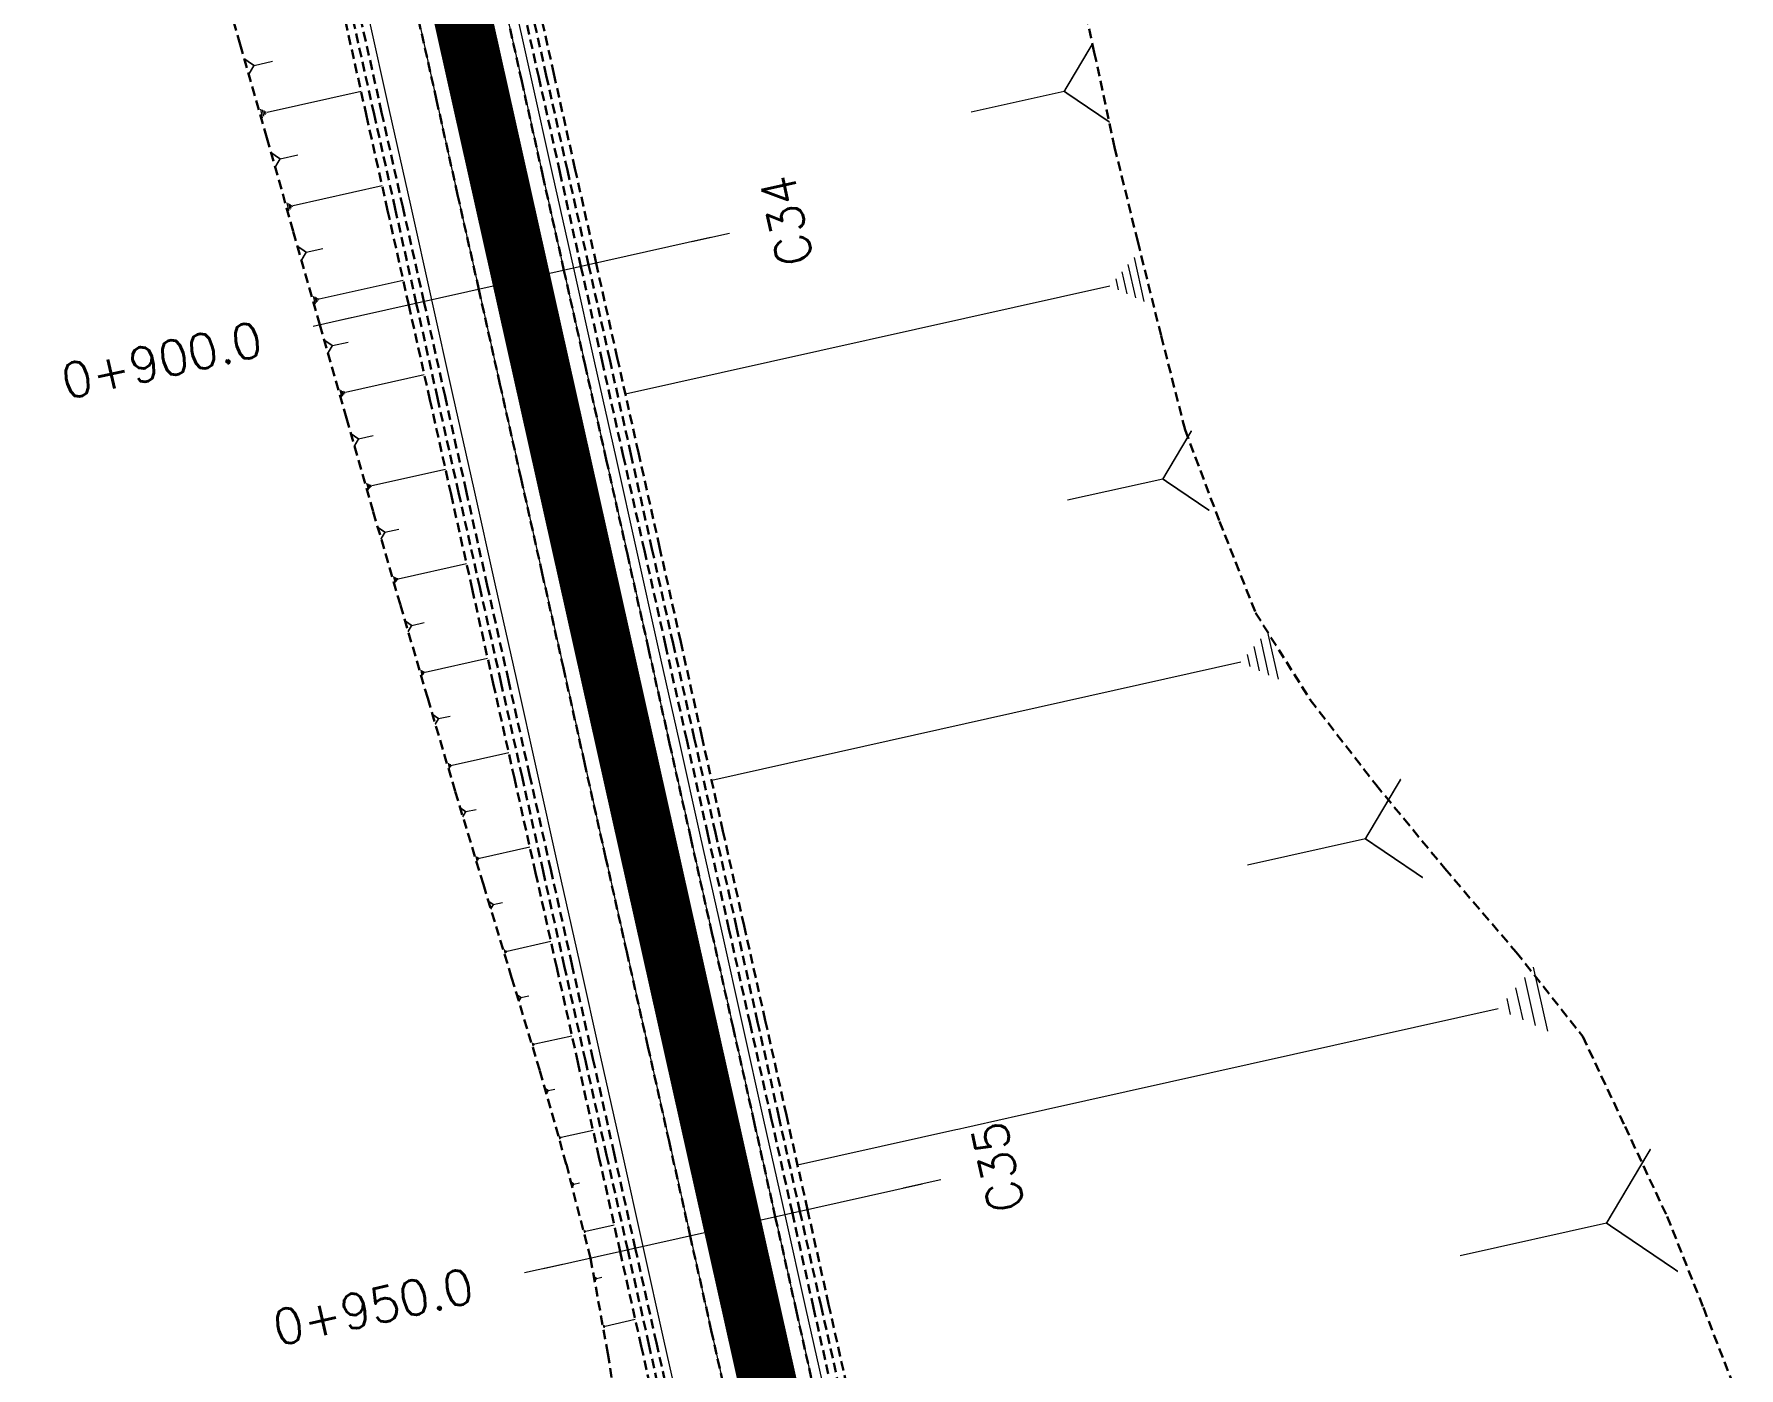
# Model space of a CAD drawing. Header units: metres. Extents: x 544752 to 548977, y 1840603 to 1844608.
# Drawn here: x 545365.8 to 545453.7, y 1844011.2 to 1844080 of the extents above; entities that cross this region are included whole.
import ezdxf

# ---------------------------------------------------------------- set-up
doc = ezdxf.new("R2010")
doc.units = ezdxf.units.M
doc.header["$MEASUREMENT"] = 0
for name, pattern in [('ACAD_ISO02W100', [15, 12, -3]), ('Anordnung Grundriss$0$GESTRICHELT', [0.75, 0.5, -0.25]), ('HIDDEN', [0.375, 0.25, -0.125])]:
    doc.linetypes.add(name, pattern=pattern)
doc.layers.add('C-ROAD', color=7, linetype='Continuous')
for name, color, linetype, lineweight in [('C-ROAD-CORR', 5, 'Continuous', 0), ('C-ROAD-SAMP', 150, 'HIDDEN', 0), ('C-ROAD-SAMP-TEXT', 11, 'Continuous', 0), ('C-TOPO-FEAT', 94, 'Continuous', 5)]:
    doc.layers.add(name, color=color, linetype=linetype, lineweight=lineweight)

msp = doc.modelspace()

# ---------------------------------------------------------------- linework, layer by layer
at = {"layer": 'C-ROAD-CORR', "color": 160, "linetype": 'Continuous'}
for p, q in [((545377.1534275372, 1844078.396375762, 745.6959128977448), (545378.1128810091, 1844078.610680078, 744.7128171218476)), ((545377.8258626293, 1844075.989074486, 745.2648958404727), (545382.6705496927, 1844077.071187768, 740.3008287681471)), ((545418.9316327595, 1844077.058923471, 764.9172222005107), (545414.1327559643, 1844075.987042408, 760.0000942268316)), ((545377.4815489084, 1844076.144385743, 745.5670730338554), (545377.5803559802, 1844075.702020465, 745.5670730338554)), ((545377.5676273386, 1844076.105557929, 745.4915287355097), (545377.6417326425, 1844075.773783971, 745.4915287355097)), ((545377.6537057689, 1844076.066730114, 745.4159844371641), (545377.7031093048, 1844075.845547476, 745.4159844371641)), ((545377.739784199, 1844076.0279023, 745.3404401388184), (545377.7644859671, 1844075.917310981, 745.3404401388184)), ((545378.4985959698, 1844073.581859241, 744.8335712271119), (545379.4084710937, 1844073.785089696, 743.9012754804306)), ((545379.1716522853, 1844071.174737161, 744.4019135591187), (545383.7587358837, 1844072.199311922, 739.7017976690988)), ((545378.8456465388, 1844071.321790152, 744.6880232767243), (545378.939199805, 1844070.902946482, 744.6880232767243)), ((545378.9271479754, 1844071.285026904, 744.6164958473229), (545378.997312925, 1844070.970894152, 744.6164958473229)), ((545379.0086494121, 1844071.248263656, 744.5449684179215), (545379.0554260451, 1844071.038841821, 744.5449684179215)), ((545379.0901508486, 1844071.211500409, 744.4734409885201), (545379.1135391652, 1844071.106789491, 744.4734409885201)), ((545379.8449991368, 1844068.767698982, 743.9699562787664), (545380.7050543906, 1844068.959801629, 743.0887080350996)), ((545422.6188235839, 1844066.422585734, 764.9601940048098), (545422.2366933112, 1844068.133406236, 764.9601940048098)), ((545423.0626942965, 1844066.222366822, 765.3497445742939), (545422.5531872662, 1844068.503460824, 765.3497445742939)), ((545380.5186647275, 1844066.360752847, 743.537670301779), (545384.8469050789, 1844067.327512167, 739.1027759260871)), ((545421.7310821589, 1844066.823023557, 764.1810928658414), (545421.6037054013, 1844067.393297058, 764.1810928658414)), ((545422.1749528714, 1844066.622804646, 764.5706434353256), (545421.9201993563, 1844067.763351647, 764.5706434353256)), ((545380.2110550674, 1844066.499507826, 743.8076352147972), (545380.2993292427, 1844066.104298967, 743.8076352147972)), ((545380.2879574824, 1844066.464819081, 743.7401439865426), (545380.3541631139, 1844066.168412437, 743.7401439865426)), ((545380.3648598974, 1844066.430130337, 743.6726527582881), (545380.4089969851, 1844066.232525907, 743.6726527582881)), ((545380.4417623124, 1844066.395441592, 743.6051615300336), (545380.4638308563, 1844066.296639377, 743.6051615300336)), ((545381.1932459347, 1844063.954071731, 743.1044400426163), (545382.0031206482, 1844064.134966012, 742.2746088593866)), ((545381.8688449159, 1844061.547685202, 742.6701601456317), (545385.9350297849, 1844062.455911594, 738.5037786737323)), ((545381.579859637, 1844061.678039191, 742.9237798976234), (545381.6627892081, 1844061.306758451, 742.9237798976234)), ((545381.6521059567, 1844061.645450694, 742.8603749596255), (545381.714303135, 1844061.366990139, 742.8603749596255)), ((545381.7243522764, 1844061.612862196, 742.7969700216275), (545381.765817062, 1844061.427221826, 742.7969700216275)), ((545381.7965985961, 1844061.580273699, 742.7335650836296), (545381.8173309889, 1844061.487453514, 742.7335650836296)), ((545382.5458136774, 1844059.141696879, 742.2344674090575), (545383.3046624125, 1844059.311193956, 741.4569195572166)), ((545383.2243258059, 1844056.736157226, 741.7971827895259), (545387.0230788166, 1844057.584649819, 737.9048230789813)), ((545382.9543470092, 1844056.85793787, 742.034122040314), (545383.0318223253, 1844056.511076161, 742.034122040314)), ((545383.0218417085, 1844056.827492709, 741.9748872276169), (545383.0799481954, 1844056.567346427, 741.9748872276169)), ((545383.0893364076, 1844056.797047548, 741.9156524149199), (545383.1280740655, 1844056.623616694, 741.9156524149199)), ((545383.1568311068, 1844056.766602387, 741.8564176022229), (545383.1761999357, 1844056.679886959, 741.8564176022229)), ((545424.0177516094, 1844057.074781903, 763.0512258384796), (545419.1044921153, 1844055.977352226, 758.0168966128043)), ((545383.90698792, 1844054.331836831, 741.3556164356962), (545384.613125893, 1844054.489560389, 740.6320782144007)), ((545384.3444724317, 1844052.041642536, 741.1284923090656), (545384.4161915759, 1844051.720551559, 741.1284923090656)), ((545384.594392655, 1844051.92890981, 740.909156897976), (545388.1109102874, 1844052.714362077, 737.3059872484681)), ((545384.4069524875, 1844052.013459354, 741.0736584562932), (545384.4607418457, 1844051.772641122, 741.0736584562932)), ((545384.4694325434, 1844051.985276173, 741.0188246035208), (545384.5052921154, 1844051.824730685, 741.0188246035208)), ((545384.5319125991, 1844051.957092992, 740.9639907507484), (545384.5498423852, 1844051.876820248, 740.9639907507484)), ((545385.2840403001, 1844049.526649836, 740.4603824291771), (545385.934357878, 1844049.671905305, 739.7940400973155)), ((545429.4895938303, 1844046.969004548, 764.9767244010471), (545429.0722737875, 1844048.837371794, 764.9767244010471)), ((545429.9743398923, 1844046.750347794, 765.4021480641374), (545429.4179131683, 1844049.241504123, 765.4021480641374)), ((545385.9762929025, 1844047.125164584, 740.0089193569888), (545389.1985589933, 1844047.844892585, 736.7072520273992)), ((545428.0353556446, 1844047.624974809, 763.7004534117765), (545400.7527603703, 1844041.531111916, 735.7455760224209)), ((545428.5201017065, 1844047.406318055, 764.1258770748667), (545428.3809950256, 1844048.029107137, 764.1258770748667)), ((545429.0048477685, 1844047.187661301, 764.5513007379569), (545428.7266344065, 1844048.433239466, 764.5513007379569)), ((545385.7472852464, 1844047.228464176, 740.2099014453879), (545385.81300315, 1844046.93424112, 740.2099014453879)), ((545385.8045371604, 1844047.202639278, 740.1596559232881), (545385.8538255881, 1844046.981971986, 740.1596559232881)), ((545385.8617890745, 1844047.17681438, 740.1094104011884), (545385.8946480262, 1844047.029702852, 740.1094104011884)), ((545385.9190409884, 1844047.150989482, 740.0591648790886), (545385.9354704644, 1844047.077433718, 740.0591648790886)), ((545386.6705845171, 1844044.724290724, 739.5553512962133), (545387.2632213729, 1844044.856662579, 738.9481110218067)), ((545387.1598471629, 1844042.417709618, 739.2813482735817), (545387.2193753952, 1844042.151198096, 739.2813482735817)), ((545387.211706779, 1844042.39431705, 739.2358351491746), (545387.2563529531, 1844042.194433408, 739.2358351491746)), ((545387.2635663949, 1844042.370924482, 739.1903220247675), (545387.2933305112, 1844042.237668721, 739.1903220247675)), ((545387.315426011, 1844042.347531914, 739.1448089003604), (545387.3303080691, 1844042.280904033, 739.1448089003604)), ((545387.367285627, 1844042.324139345, 739.0992957759534), (545390.2860610987, 1844042.976079433, 736.1085975078724)), ((545388.070421627, 1844039.925949081, 738.636593961147), (545388.6027701106, 1844040.044854876, 738.0911276506861)), ((545388.7813030183, 1844037.530119324, 738.165892296983), (545391.3731669826, 1844038.109040188, 735.5101611026931)), ((545434.4612759085, 1844038.527640909, 766.755196541589), (545428.3901546727, 1844037.171590283, 760.5344742072059)), ((545388.5970982771, 1844037.613209448, 738.3275543750699), (545388.6499591711, 1844037.376548007, 738.3275543750699)), ((545388.6431494624, 1844037.592436917, 738.2871388555482), (545388.6827951329, 1844037.414940836, 738.2871388555482)), ((545388.6892006478, 1844037.571664386, 738.2467233360264), (545388.7156310946, 1844037.453333665, 738.2467233360264)), ((545388.735251833, 1844037.550891855, 738.2063078165047), (545388.7484670565, 1844037.491726494, 738.2063078165047)), ((545389.4930575708, 1844035.134559399, 737.6942884096272), (545389.9606427371, 1844035.238999606, 737.2151812769533)), ((545390.0456797108, 1844032.811596818, 737.3621753261689), (545390.0916539852, 1844032.605767191, 737.3621753261689)), ((545390.0857314328, 1844032.793530494, 737.3270250657771), (545390.1202121386, 1844032.639158274, 737.3270250657771)), ((545390.1257831547, 1844032.775464169, 737.2918748053853), (545390.148770292, 1844032.672549356, 737.2918748053853)), ((545390.1658348768, 1844032.757397845, 737.2567245449935), (545390.1773284454, 1844032.705940439, 737.2567245449935)), ((545390.2058865988, 1844032.739331521, 737.2215742846017), (545392.4600873198, 1844033.242831646, 734.9118268382268)), ((545443.8738856821, 1844028.607746701, 772.5738145815398), (545443.1371456191, 1844031.906176829, 772.5738145815398)), ((545443.2320548196, 1844028.897260457, 772.0105298886701), (545442.6794997724, 1844031.371083053, 772.0105298886701)), ((545390.9179501632, 1844030.343867047, 736.7496511048122), (545391.3203287001, 1844030.433742648, 736.3373573861525)), ((545441.9483930946, 1844029.476287968, 770.8839605029309), (545441.7642080789, 1844030.3008955, 770.8839605029309)), ((545442.5902239571, 1844029.186774213, 771.4472451958005), (545442.2218539256, 1844030.835989277, 771.4472451958005)), ((545391.6290501677, 1844027.948104747, 736.2787235612977), (545393.547033569, 1844028.376507096, 734.3134783096748)), ((545391.4927383703, 1844028.00959157, 736.3983537527938), (545391.5318555147, 1844027.834461732, 736.3983537527938)), ((545391.5268163197, 1844027.994219864, 736.3684462049198), (545391.556154178, 1844027.862872486, 736.3684462049198)), ((545391.560894269, 1844027.978848159, 736.3385386570458), (545391.5804528412, 1844027.891283239, 736.3385386570458)), ((545391.5949722184, 1844027.963476453, 736.3086311091718), (545391.6047515045, 1844027.919693993, 736.3086311091718)), ((545392.323637115, 1844025.547410482, 735.8248414281559), (545392.6645749169, 1844025.623562629, 735.4755024318303)), ((545392.8805633916, 1844023.192875888, 735.495059612256), (545392.9139682064, 1844023.043320498, 735.495059612256)), ((545392.9096648918, 1844023.179748933, 735.469519504175), (545392.9347185028, 1844023.067582391, 735.469519504175)), ((545392.9387663918, 1844023.166621979, 735.4439793960939), (545392.9554687993, 1844023.091844284, 735.4439793960939)), ((545392.967867892, 1844023.153495024, 735.4184392880129), (545392.9762190958, 1844023.116106177, 735.4184392880129)), ((545392.9969693922, 1844023.14036807, 735.3928991799319), (545394.6348670751, 1844023.506210241, 733.7146413587125)), ((545393.64559538, 1844020.726555691, 734.9863982694928), (545393.9414801777, 1844020.792644762, 734.6832224477512)), ((545394.2619967103, 1844018.303913177, 734.6130807475776), (545395.7239209384, 1844018.630449774, 733.1151326183566)), ((545446.8959744214, 1844018.712172297, 771.9253486057648), (545439.3531452367, 1844017.027399774, 764.1966533366215)), ((545394.1580972087, 1844018.350779629, 734.7042652047818), (545394.1879130565, 1844018.217292262, 734.7042652047818)), ((545394.184072084, 1844018.339063016, 734.6814690904807), (545394.20643397, 1844018.238947491, 734.6814690904807)), ((545394.2100469595, 1844018.327346403, 734.6586729761797), (545394.2249548835, 1844018.26060272, 734.6586729761797)), ((545394.2360218349, 1844018.31562979, 734.6358768618786), (545394.2434757969, 1844018.282257949, 734.6358768618786)), ((545394.8084258597, 1844015.865956257, 734.3114278820656), (545395.0901309018, 1844015.928878127, 734.0227812252997)), ((545395.1530661038, 1844013.457629296, 734.2003003798819), (545395.1846758779, 1844013.316110412, 734.2003003798819)), ((545395.1806038062, 1844013.445207731, 734.1761326946645), (545395.2043111369, 1844013.339068568, 734.1761326946645)), ((545395.2081415086, 1844013.432786166, 734.151965009447), (545395.2239463957, 1844013.362026724, 734.151965009447)), ((545395.235679211, 1844013.420364601, 734.1277973242296), (545395.2435816546, 1844013.38498488, 734.1277973242296)), ((545395.2632169134, 1844013.407943037, 734.1036296390122), (545396.8131005511, 1844013.754126319, 732.5155546548206))]:
    msp.add_line(p, q, dxfattribs=at)
at = {"layer": 'C-ROAD-CORR', "color": 5, "linetype": 'Anordnung Grundriss$0$GESTRICHELT', "lineweight": 30, "extrusion": (-0.6901016898804496, -0.1541416803508709, 0.7071067811884976), "const_width": 0.1, "elevation": -660102.7848166467}
msp.add_lwpolyline([(-1680835.752260716, 661187.283696014), (-1680833.69533622, 661184.5411300198), (-1680831.638411724, 661187.283696014)], dxfattribs=at)
at = {"layer": 'C-ROAD-CORR', "color": 5, "linetype": 'Anordnung Grundriss$0$GESTRICHELT', "lineweight": 30, "extrusion": (-0.6901016898433304, -0.1541416803112209, -0.7071067812333675), "const_width": 0.1, "elevation": -661142.3244620184}
msp.add_lwpolyline([(-1680843.696617679, -660087.2029468354), (-1680844.107864609, -660087.7512760754), (-1680844.519111539, -660087.2029468354)], dxfattribs=at)
at = {"layer": 'C-ROAD-CORR', "color": 5, "linetype": 'Anordnung Grundriss$0$GESTRICHELT', "lineweight": 30, "extrusion": (-0.6901016898610902, -0.1541416802990182, -0.7071067812186947), "const_width": 0.1, "elevation": -661141.9008668899}
msp.add_lwpolyline([(-1680838.725923817, -660088.0271936841), (-1680839.115920167, -660088.547188816), (-1680839.505916516, -660088.0271936839)], dxfattribs=at)
at = {"layer": 'C-ROAD-CORR', "color": 5, "linetype": 'Anordnung Grundriss$0$GESTRICHELT', "lineweight": 30, "extrusion": (-0.6901016899011427, -0.1541416803247771, -0.7071067811739903), "const_width": 0.1, "elevation": -661141.4773605642}
msp.add_lwpolyline([(-1680833.755369485, -660088.8534119391), (-1680834.124011731, -660089.3449349337), (-1680834.492653977, -660088.8534119391)], dxfattribs=at)
at = {"layer": 'C-ROAD-CORR', "color": 5, "linetype": 'Anordnung Grundriss$0$GESTRICHELT', "lineweight": 30, "extrusion": (-0.6901016898554972, -0.1541416803503763, -0.7071067812129577), "const_width": 0.1, "elevation": -661141.0538173062}
msp.add_lwpolyline([(-1680828.785063568, -660089.6826445531), (-1680829.132197118, -660090.1454892865), (-1680829.479330667, -660089.6826445531)], dxfattribs=at)
at = {"layer": 'C-ROAD-CORR', "color": 5, "linetype": 'Anordnung Grundriss$0$GESTRICHELT', "lineweight": 30, "extrusion": (-0.6901016898433956, -0.154141680471071, -0.7071067811984582), "const_width": 0.1, "elevation": -661140.630491454}
msp.add_lwpolyline([(-1680823.815287426, -660090.518780136), (-1680824.140549903, -660090.9524634384), (-1680824.46581238, -660090.518780136)], dxfattribs=at)
at = {"layer": 'C-ROAD-CORR', "color": 5, "linetype": 'Anordnung Grundriss$0$GESTRICHELT', "lineweight": 30, "extrusion": (-0.6901016898732142, -0.1541416803659035, 0.7071067811922821), "const_width": 0.1, "elevation": -660104.5338491512}
msp.add_lwpolyline([(-1680815.189001084, 661186.4591881287), (-1680813.083049162, 661183.6512522331), (-1680810.97709724, 661186.4591881285)], dxfattribs=at)
at = {"layer": 'C-ROAD-CORR', "color": 5, "linetype": 'Anordnung Grundriss$0$GESTRICHELT', "lineweight": 30, "extrusion": (-0.690101689893276, -0.1541416803663582, -0.7071067811726035), "const_width": 0.1, "elevation": -661140.206832794}
msp.add_lwpolyline([(-1680818.847120134, -660091.3680804203), (-1680819.149789395, -660091.7716394351), (-1680819.452458657, -660091.3680804203)], dxfattribs=at)
at = {"layer": 'C-ROAD-CORR', "color": 5, "linetype": 'Anordnung Grundriss$0$GESTRICHELT', "lineweight": 30, "extrusion": (-0.6901016898964062, -0.1541416804496224, -0.7071067811513979), "const_width": 0.1, "elevation": -661139.7835885687}
msp.add_lwpolyline([(-1680813.881129267, -660092.2427500931), (-1680814.159872442, -660092.6144076603), (-1680814.438615618, -660092.2427500931)], dxfattribs=at)
at = {"layer": 'C-ROAD-CORR', "color": 5, "linetype": 'Anordnung Grundriss$0$GESTRICHELT', "lineweight": 30, "extrusion": (-0.6901016899170217, -0.1541416803514624, -0.7071067811526761), "const_width": 0.1, "elevation": -661139.360077954}
msp.add_lwpolyline([(-1680808.916865519, -660093.1321137978), (-1680809.170885223, -660093.4708067374), (-1680809.424904928, -660093.1321137978)], dxfattribs=at)
at = {"layer": 'C-ROAD-CORR', "color": 5, "linetype": 'Anordnung Grundriss$0$GESTRICHELT', "lineweight": 30, "extrusion": (-0.6901016898814899, -0.1541416803521118, 0.7071067811872119), "const_width": 0.1, "elevation": -660106.2629317238}
msp.add_lwpolyline([(-1680795.307631154, 661194.0881867232), (-1680792.705389312, 661190.6185309344), (-1680790.103147471, 661194.0881867227)], dxfattribs=at)
at = {"layer": 'C-ROAD-CORR', "color": 5, "linetype": 'Anordnung Grundriss$0$GESTRICHELT', "lineweight": 30, "extrusion": (-0.6901016899617157, -0.1541416803348146, -0.7071067811126859), "const_width": 0.1, "elevation": -661138.9368175704}
msp.add_lwpolyline([(-1680803.954644449, -660094.0425526798), (-1680804.182822976, -660094.3467907148), (-1680804.411001502, -660094.0425526798)], dxfattribs=at)
at = {"layer": 'C-ROAD-CORR', "color": 5, "linetype": 'Anordnung Grundriss$0$GESTRICHELT', "lineweight": 30, "extrusion": (-0.6901016899684912, -0.1541416803245672, -0.7071067811083072), "const_width": 0.1, "elevation": -661138.5137023326}
msp.add_lwpolyline([(-1680798.996137159, -660094.9890628936), (-1680799.196556429, -660095.2562885867), (-1680799.396975699, -660094.9890628936)], dxfattribs=at)
at = {"layer": 'C-ROAD-CORR', "color": 5, "linetype": 'Anordnung Grundriss$0$GESTRICHELT', "lineweight": 30, "extrusion": (-0.690101689863879, -0.1541416806424196, -0.7071067811411151), "const_width": 0.1, "elevation": -661138.091147405}
msp.add_lwpolyline([(-1680794.037553368, -660095.939753852), (-1680794.210023365, -660096.169713849), (-1680794.382493363, -660095.9397538521)], dxfattribs=at)
at = {"layer": 'C-ROAD-CORR', "color": 5, "linetype": 'Anordnung Grundriss$0$GESTRICHELT', "lineweight": 30, "extrusion": (-0.6901016900621201, -0.1541416801720329, -0.7071067810501809), "const_width": 0.1, "elevation": -661137.6671819234}
msp.add_lwpolyline([(-1680789.077020074, -660096.8586103271), (-1680789.22315496, -660097.0534568427), (-1680789.369289848, -660096.8586103272)], dxfattribs=at)
at = {"layer": 'C-ROAD-CORR', "color": 5, "linetype": 'Anordnung Grundriss$0$GESTRICHELT', "lineweight": 30, "extrusion": (-0.6901016898797745, -0.1541416803428206, 0.7071067811909114), "const_width": 0.1, "elevation": -660108.1338808959}
msp.add_lwpolyline([(-1680773.888894855, 661204.1119254945), (-1680770.655840375, 661199.8011861887), (-1680767.422785896, 661204.111925494)], dxfattribs=at)
at = {"layer": 'C-ROAD-CORR', "color": 5, "linetype": 'Anordnung Grundriss$0$GESTRICHELT', "lineweight": 30, "extrusion": (-0.6901016899211289, -0.1541416801888003, -0.7071067811841263), "const_width": 0.1, "elevation": -661137.2434581781}
msp.add_lwpolyline([(-1680784.103177177, -660097.646622412), (-1680784.230001164, -660097.8157210614), (-1680784.356825152, -660097.646622412)], dxfattribs=at)
at = {"layer": 'C-ROAD-CORR', "color": 5, "linetype": 'Anordnung Grundriss$0$GESTRICHELT', "lineweight": 30, "extrusion": (-0.6901016898852572, -0.1541416804920218, -0.7071067811530363), "const_width": 0.1, "elevation": -661136.8199719137}
msp.add_lwpolyline([(-1680779.111661419, -660098.1857340859), (-1680779.23240759, -660098.3467289815), (-1680779.353153763, -660098.1857340861)], dxfattribs=at)
at = {"layer": 'C-ROAD-CORR', "color": 1, "linetype": 'Anordnung Grundriss$0$GESTRICHELT', "lineweight": 30}
msp.add_polyline3d([(545419.4396144013, 1844083.95430913, 767.7103664783237), (545420.4848140386, 1844079.064558638, 767.0645172203382), (545421.5333156231, 1844074.175545672, 766.4220512739614), (545422.7234009064, 1844069.318156957, 765.9246578511302), (545423.9294374527, 1844064.464331129, 765.4436087531113), (545425.1621279712, 1844059.616458755, 764.9898704193043), (545426.9401483105, 1844054.890391697, 765.094899611932), (545428.7960992062, 1844050.181731272, 765.2797796811426), (545431.6191437251, 1844045.689081673, 766.4555839418286), (545434.9990988972, 1844041.320824096, 768.2020219296096), (545438.5574650815, 1844036.992416548, 770.131267231599), (545442.2304037113, 1844032.689599996, 772.1779082080267), (545445.6707952447, 1844028.334841534, 773.9862717952844), (545447.8493439206, 1844023.698236814, 774.5016989147028), (545450.0190898, 1844019.059665895, 775.0081063242204), (545451.8918461394, 1844014.354759148, 775.210205947467), (545453.7223537667, 1844009.640415694, 775.3690157896551)], dxfattribs=at)
at = {"layer": 'C-ROAD-CORR', "color": 11, "linetype": 'Anordnung Grundriss$0$GESTRICHELT', "lineweight": 30}
msp.add_polyline3d([(545419.4396144013, 1844083.95430913, 767.7103664783237), (545420.4848140386, 1844079.064558638, 767.0645172203382), (545421.5333156231, 1844074.175545672, 766.4220512739614), (545422.7234009064, 1844069.318156957, 765.9246578511302), (545423.9294374527, 1844064.464331129, 765.4436087531113), (545425.1621279712, 1844059.616458755, 764.9898704193043), (545426.9401483105, 1844054.890391697, 765.094899611932), (545428.7960992062, 1844050.181731272, 765.2797796811426), (545431.6191437251, 1844045.689081673, 766.4555839418286), (545434.9990988972, 1844041.320824096, 768.2020219296096), (545438.5574650815, 1844036.992416548, 770.131267231599), (545442.2304037113, 1844032.689599996, 772.1779082080267), (545445.6707952447, 1844028.334841534, 773.9862717952844), (545447.8493439206, 1844023.698236814, 774.5016989147028), (545450.0190898, 1844019.059665895, 775.0081063242204), (545451.8918461394, 1844014.354759148, 775.210205947467), (545453.7223537667, 1844009.640415694, 775.3690157896551)], dxfattribs=at)
at = {"layer": 'C-ROAD-SAMP', "color": 1, "linetype": 'Continuous', "lineweight": 13}
for points in [[(545400.6997416549, 1844069.522141476), (545390.9402299625, 1844067.342248927), (545381.18071827, 1844065.162356378)], [(545411.5992043988, 1844020.724583014), (545401.8396927064, 1844018.544690465), (545392.0801810139, 1844016.364797916)]]:
    msp.add_lwpolyline(points, dxfattribs=at)
at = {"layer": 'C-ROAD-SAMP-TEXT', "color": 4, "linetype": 'Continuous', "lineweight": 9}
for p, q in [((545401.6756928242, 1844069.740130731), (545399.7237904856, 1844069.304152221)), ((545412.5751555681, 1844020.942572269), (545410.6232532295, 1844020.506593759))]:
    msp.add_line(p, q, dxfattribs=at)
at = {"layer": 'C-ROAD-SAMP-TEXT', "color": 1, "linetype": 'Continuous', "lineweight": -3}
for p, q in [((545389.9642787932, 1844067.124259672), (545391.9161811317, 1844067.560238182)), ((545400.8637415371, 1844018.32670121), (545402.8156438756, 1844018.76267972))]:
    msp.add_line(p, q, dxfattribs=at)
at = {"layer": 'C-ROAD-SAMP-TEXT', "color": 4, "linetype": 'Continuous', "lineweight": 5}
for p, q in [((545382.1566694393, 1844065.380345633), (545380.2047671007, 1844064.944367124)), ((545393.0561321832, 1844016.582787171), (545391.1042298446, 1844016.146808662))]:
    msp.add_line(p, q, dxfattribs=at)

# ---------------------------------------------------------------- texts
at = {"layer": 'C-ROAD-SAMP-TEXT', "color": 1, "linetype": 'Continuous', "lineweight": 13, "char_height": 1.8, "attachment_point": 5, "rotation": 102.59095965750386, "bg_fill": 3, "box_fill_scale": 1.416666666666667, "bg_fill_color": 256, "bg_fill_true_color": 13158600, "bg_fill_transparency": 0}
for s, insert, width in [('{\\Fsimplex.shx|c0;C34}', (545404.6035463319, 1844070.394098495), 4.848000000000001), ('{\\Fsimplex.shx|c0;C35}', (545415.5030090758, 1844021.596540034), 4.761428571428572)]:
    msp.add_mtext(s, dxfattribs=dict(at, insert=insert, width=width))
at = {"layer": 'C-ROAD-SAMP-TEXT', "color": 1, "linetype": 'Continuous', "lineweight": -3, "char_height": 1.8, "width": 11.25428571428571, "attachment_point": 5, "rotation": 12.590959657503856, "bg_fill": 3, "box_fill_scale": 1.416666666666667, "bg_fill_color": 256, "bg_fill_true_color": 13158600, "bg_fill_transparency": 0}
for s, insert in [('{\\Fsimplex.shx|c0;0+900.0}', (545372.3971577468, 1844063.200453084)), ('{\\Fsimplex.shx|c0;0+950.0}', (545383.2966204907, 1844014.402894623))]:
    msp.add_mtext(s, dxfattribs=dict(at, insert=insert))

# ---------------------------------------------------------------- next in the draw order: linework, layer by layer
at = {"layer": 'C-ROAD', "color": 1, "linetype": 'ACAD_ISO02W100', "lineweight": 60, "ltscale": 0.1, "const_width": 3, "flags": 128}
msp.add_lwpolyline([(545368.5368392748, 1844167.643593362), (545444.924765694, 1843825.650194897)], dxfattribs=at)
at = {"layer": 'C-ROAD-CORR', "color": 160, "linetype": 'Continuous'}
for p, q in [((545421.2872114463, 1844067.023242469, 763.7915422963572), (545396.3051724856, 1844061.443233725, 738.1939102140708)), ((545441.3065622321, 1844029.765801724, 770.3206758100613), (545405.1828821618, 1844021.697186869, 733.3068566677528))]:
    msp.add_line(p, q, dxfattribs=at)
at = {"layer": 'C-ROAD-CORR', "color": 11, "linetype": 'Anordnung Grundriss$0$GESTRICHELT', "lineweight": 30}
msp.add_polyline3d([(545375.0794552463, 1844084.292401823, 747.1794987164072), (545376.4453105818, 1844079.474273252, 746.2967908619686), (545377.8119020269, 1844074.656309098, 745.4133287592088), (545379.1798555466, 1844069.838649178, 744.5284710181841), (545380.5491450961, 1844065.021287676, 743.6422443258023), (545381.9226752277, 1844060.204873353, 742.7516725573144), (545383.3025977912, 1844055.389886849, 741.8545508383571), (545384.7020557452, 1844050.579263785, 740.9374123488951), (545386.1121777951, 1844045.771022663, 740.0093469849717), (545387.5320944798, 1844040.964969279, 739.0712456325606), (545388.9832922926, 1844036.165902873, 738.1010923402805), (545390.438793728, 1844031.367797728, 737.1265293778574), (545391.8904745145, 1844026.5688392, 736.1558812107788), (545393.2590331491, 1844021.751314439, 735.2704034440761), (545394.5033697303, 1844016.906043339, 734.5122087396128), (545395.3999955277, 1844011.983107272, 734.1102929093487), (545396.1786605013, 1844007.033823378, 733.829244625996)], dxfattribs=at)
at = {"layer": 'C-ROAD-CORR', "color": 1, "linetype": 'Anordnung Grundriss$0$GESTRICHELT', "lineweight": 30}
for points in [[(545375.0794552463, 1844084.292401823, 747.1794987164072), (545376.4453105818, 1844079.474273252, 746.2967908619686), (545377.8119020269, 1844074.656309098, 745.4133287592088), (545379.1798555466, 1844069.838649178, 744.5284710181841), (545380.5491450961, 1844065.021287676, 743.6422443258023), (545381.9226752277, 1844060.204873353, 742.7516725573144), (545383.3025977912, 1844055.389886849, 741.8545508383571), (545384.7020557452, 1844050.579263785, 740.9374123488951), (545386.1121777951, 1844045.771022663, 740.0093469849717), (545387.5320944798, 1844040.964969279, 739.0712456325606), (545388.9832922926, 1844036.165902873, 738.1010923402805), (545390.438793728, 1844031.367797728, 737.1265293778574), (545391.8904745145, 1844026.5688392, 736.1558812107788), (545393.2590331491, 1844021.751314439, 735.2704034440761), (545394.5033697303, 1844016.906043339, 734.5122087396128), (545395.3999955277, 1844011.983107272, 734.1102929093487), (545396.1786605013, 1844007.033823378, 733.829244625996)], [(545391.5253982579, 1844082.842574023, 740.8251082869158), (545392.6153445323, 1844077.962818176, 740.2251082869202), (545393.7052908066, 1844073.08306233, 739.6251082869246), (545394.795237081, 1844068.203306484, 739.025108286929), (545395.8851833554, 1844063.323550638, 738.4251082869334), (545396.9751296298, 1844058.443794792, 737.8251082869378), (545398.0650759042, 1844053.564038945, 737.2251082869424), (545399.1550221787, 1844048.684283099, 736.6251082869468), (545400.2449684531, 1844043.804527253, 736.0251082869512), (545401.3349147275, 1844038.924771407, 735.4251082869556), (545402.4248610018, 1844034.04501556, 734.82510828696), (545403.5148072762, 1844029.165259714, 734.2251082869644), (545404.6047535506, 1844024.285503868, 733.6251082869688), (545405.694699825, 1844019.405748022, 733.0251082869732), (545406.7846460994, 1844014.525992176, 732.4251082869777), (545407.8745923738, 1844009.646236329, 731.8251082869821)], [(545381.8634816823, 1844080.6844804, 740.7451082869158), (545382.9534279567, 1844075.804724553, 740.1451082869202), (545384.043374231, 1844070.924968707, 739.5451082869246), (545385.1333205054, 1844066.045212861, 738.945108286929), (545386.2232667798, 1844061.165457015, 738.3451082869334), (545387.3132130542, 1844056.285701168, 737.7451082869378), (545388.4031593286, 1844051.405945322, 737.1451082869423), (545389.493105603, 1844046.526189476, 736.5451082869467), (545390.5830518774, 1844041.64643363, 735.9451082869512), (545391.6729981519, 1844036.766677784, 735.3451082869556), (545392.7629444262, 1844031.886921937, 734.74510828696), (545393.8528907006, 1844027.007166091, 734.1451082869644), (545394.942836975, 1844022.127410245, 733.5451082869688), (545396.0327832494, 1844017.247654399, 732.9451082869732), (545397.1227295238, 1844012.367898552, 732.3451082869776), (545398.2126757982, 1844007.488142706, 731.745108286982)]]:
    msp.add_polyline3d(points, dxfattribs=at)
at = {"layer": 'C-ROAD-CORR', "color": 150, "linetype": 'Anordnung Grundriss$0$GESTRICHELT', "lineweight": 30}
msp.add_polyline3d([(545387.6703911393, 1844081.981516466, 740.9126082869158), (545388.7603374138, 1844077.10176062, 740.3126082869202), (545389.850283688, 1844072.222004774, 739.7126082869246), (545390.9402299625, 1844067.342248927, 739.112608286929), (545392.0301762369, 1844062.462493081, 738.5126082869334), (545393.1201225113, 1844057.582737235, 737.9126082869378), (545394.2100687857, 1844052.702981389, 737.3126082869423), (545395.3000150601, 1844047.823225542, 736.7126082869468), (545396.3899613345, 1844042.943469696, 736.1126082869512), (545397.4799076089, 1844038.06371385, 735.5126082869556), (545398.5698538832, 1844033.183958004, 734.91260828696), (545399.6598001576, 1844028.304202158, 734.3126082869644), (545400.7497464321, 1844023.424446311, 733.7126082869688), (545401.8396927065, 1844018.544690465, 733.1126082869732), (545402.9296389809, 1844013.664934619, 732.5126082869776), (545404.0195852553, 1844008.785178772, 731.912608286982)], dxfattribs=at)
msp.add_polyline3d([(545387.6703911393, 1844081.981516466, 740.9126082869158), (545388.7603374138, 1844077.10176062, 740.3126082869202), (545389.850283688, 1844072.222004774, 739.7126082869246), (545390.9402299625, 1844067.342248927, 739.112608286929), (545392.0301762369, 1844062.462493081, 738.5126082869334), (545393.1201225113, 1844057.582737235, 737.9126082869378), (545394.2100687857, 1844052.702981389, 737.3126082869423), (545395.3000150601, 1844047.823225542, 736.7126082869468), (545396.3899613345, 1844042.943469696, 736.1126082869512), (545397.4799076089, 1844038.06371385, 735.5126082869556), (545398.5698538832, 1844033.183958004, 734.91260828696), (545399.6598001576, 1844028.304202158, 734.3126082869644), (545400.7497464321, 1844023.424446311, 733.7126082869688), (545401.8396927065, 1844018.544690465, 733.1126082869732), (545402.9296389809, 1844013.664934619, 732.5126082869776), (545404.0195852553, 1844008.785178772, 731.912608286982)], dxfattribs=at)
at = {"layer": 'C-ROAD-CORR', "color": 5, "linetype": 'Anordnung Grundriss$0$GESTRICHELT', "lineweight": 30}
for points in [[(545389.8662812702, 1844082.47199229, 740.8451082869158), (545390.9562275446, 1844077.592236443, 740.2451082869202), (545392.0461738189, 1844072.712480597, 739.6451082869246), (545393.1361200933, 1844067.832724751, 739.045108286929), (545394.2260663677, 1844062.952968905, 738.4451082869334), (545395.3160126421, 1844058.073213058, 737.8451082869378), (545396.4059589165, 1844053.193457212, 737.2451082869424), (545397.4959051909, 1844048.313701366, 736.6451082869468), (545398.5858514654, 1844043.43394552, 736.0451082869512), (545399.6757977398, 1844038.554189673, 735.4451082869556), (545400.7657440141, 1844033.674433827, 734.84510828696), (545401.8556902885, 1844028.794677981, 734.2451082869644), (545402.9456365629, 1844023.914922135, 733.6451082869688), (545404.0355828373, 1844019.035166288, 733.0451082869732), (545405.1255291117, 1844014.155410442, 732.4451082869776), (545406.2154753861, 1844009.275654596, 731.845108286982)], [(545385.4745010085, 1844081.491040643, 740.8451082869158), (545386.5644472829, 1844076.611284796, 740.2451082869202), (545387.6543935572, 1844071.73152895, 739.6451082869246), (545388.7443398316, 1844066.851773104, 739.045108286929), (545389.834286106, 1844061.972017258, 738.4451082869334), (545390.9242323805, 1844057.092261411, 737.8451082869378), (545392.0141786549, 1844052.212505565, 737.2451082869424), (545393.1041249293, 1844047.332749719, 736.6451082869468), (545394.1940712037, 1844042.452993873, 736.0451082869512), (545395.2840174781, 1844037.573238027, 735.4451082869556), (545396.3739637524, 1844032.69348218, 734.84510828696), (545397.4639100268, 1844027.813726334, 734.2451082869644), (545398.5538563012, 1844022.933970488, 733.6451082869688), (545399.6438025757, 1844018.054214642, 733.0451082869732), (545400.7337488501, 1844013.174458795, 732.4451082869776), (545401.8236951245, 1844008.294702949, 731.845108286982)]]:
    msp.add_polyline3d(points, dxfattribs=at)
at = {"layer": 'C-ROAD-CORR', "color": 160, "linetype": 'Anordnung Grundriss$0$GESTRICHELT', "lineweight": 30}
for points in [[(545389.8662812702, 1844082.47199229, 740.6951082869158), (545390.9562275446, 1844077.592236443, 740.0951082869202), (545392.0461738189, 1844072.712480597, 739.4951082869246), (545393.1361200933, 1844067.832724751, 738.895108286929), (545394.2260663677, 1844062.952968905, 738.2951082869334), (545395.3160126421, 1844058.073213058, 737.6951082869379), (545396.4059589165, 1844053.193457212, 737.0951082869424), (545397.4959051909, 1844048.313701366, 736.4951082869468), (545398.5858514654, 1844043.43394552, 735.8951082869512), (545399.6757977398, 1844038.554189673, 735.2951082869556), (545400.7657440141, 1844033.674433827, 734.69510828696), (545401.8556902885, 1844028.794677981, 734.0951082869644), (545402.9456365629, 1844023.914922135, 733.4951082869688), (545404.0355828373, 1844019.035166288, 732.8951082869733), (545405.1255291117, 1844014.155410442, 732.2951082869777), (545406.2154753861, 1844009.275654596, 731.6951082869821)], [(545385.4745010085, 1844081.491040643, 740.6951082869158), (545386.5644472829, 1844076.611284796, 740.0951082869202), (545387.6543935572, 1844071.73152895, 739.4951082869246), (545388.7443398316, 1844066.851773104, 738.895108286929), (545389.834286106, 1844061.972017258, 738.2951082869334), (545390.9242323805, 1844057.092261411, 737.6951082869379), (545392.0141786549, 1844052.212505565, 737.0951082869424), (545393.1041249293, 1844047.332749719, 736.4951082869468), (545394.1940712037, 1844042.452993873, 735.8951082869512), (545395.2840174781, 1844037.573238027, 735.2951082869556), (545396.3739637524, 1844032.69348218, 734.69510828696), (545397.4639100268, 1844027.813726334, 734.0951082869644), (545398.5538563012, 1844022.933970488, 733.4951082869688), (545399.6438025757, 1844018.054214642, 732.8951082869733), (545400.7337488501, 1844013.174458795, 732.2951082869777), (545401.8236951245, 1844008.294702949, 731.6951082869821)]]:
    msp.add_polyline3d(points, dxfattribs=at)
at = {"layer": 'C-ROAD-CORR', "color": 92, "linetype": 'Anordnung Grundriss$0$GESTRICHELT', "lineweight": 30}
for points in [[(545390.7446373225, 1844082.668182619, 740.4251082869158), (545391.8345835969, 1844077.788426773, 739.8251082869202), (545392.9245298712, 1844072.908670926, 739.2251082869246), (545394.0144761456, 1844068.02891508, 738.625108286929), (545395.10442242, 1844063.149159234, 738.0251082869335), (545396.1943686944, 1844058.269403388, 737.4251082869379), (545397.2843149689, 1844053.389647542, 736.8251082869424), (545398.3742612433, 1844048.509891695, 736.2251082869468), (545399.4642075177, 1844043.630135849, 735.6251082869512), (545400.5541537921, 1844038.750380003, 735.0251082869556), (545401.6441000664, 1844033.870624157, 734.42510828696), (545402.7340463408, 1844028.99086831, 733.8251082869645), (545403.8239926152, 1844024.111112464, 733.2251082869689), (545404.9139388896, 1844019.231356618, 732.6251082869733), (545406.003885164, 1844014.351600772, 732.0251082869777), (545407.0938314385, 1844009.471844925, 731.4251082869821)], [(545391.1350177901, 1844082.755378321, 740.4251082869158), (545392.2249640645, 1844077.875622475, 739.8251082869202), (545393.3149103388, 1844072.995866628, 739.2251082869246), (545394.4048566133, 1844068.116110782, 738.625108286929), (545395.4948028877, 1844063.236354936, 738.0251082869335), (545396.5847491621, 1844058.35659909, 737.4251082869379), (545397.6746954365, 1844053.476843243, 736.8251082869424), (545398.7646417109, 1844048.597087397, 736.2251082869468), (545399.8545879853, 1844043.717331551, 735.6251082869512), (545400.9445342597, 1844038.837575705, 735.0251082869556), (545402.034480534, 1844033.957819859, 734.42510828696), (545403.1244268084, 1844029.078064012, 733.8251082869645), (545404.2143730829, 1844024.198308166, 733.2251082869689), (545405.3043193573, 1844019.31855232, 732.6251082869733), (545406.3942656317, 1844014.438796474, 732.0251082869777), (545407.4842119061, 1844009.559040627, 731.4251082869821)], [(545382.25386215, 1844080.771676102, 740.3451082869158), (545383.3438084244, 1844075.891920255, 739.7451082869202), (545384.4337546987, 1844071.012164409, 739.1451082869246), (545385.5237009731, 1844066.132408563, 738.545108286929), (545386.6136472475, 1844061.252652717, 737.9451082869334), (545387.703593522, 1844056.37289687, 737.3451082869378), (545388.7935397964, 1844051.493141024, 736.7451082869424), (545389.8834860708, 1844046.613385178, 736.1451082869468), (545390.9734323452, 1844041.733629332, 735.5451082869512), (545392.0633786196, 1844036.853873485, 734.9451082869556), (545393.1533248939, 1844031.974117639, 734.34510828696), (545394.2432711683, 1844027.094361793, 733.7451082869644), (545395.3332174427, 1844022.214605947, 733.1451082869688), (545396.4231637171, 1844017.334850101, 732.5451082869732), (545397.5131099916, 1844012.455094254, 731.9451082869776), (545398.603056266, 1844007.575338408, 731.345108286982)], [(545382.6442426178, 1844080.858871804, 740.3451082869158), (545383.7341888922, 1844075.979115957, 739.7451082869202), (545384.8241351665, 1844071.099360111, 739.1451082869246), (545385.9140814409, 1844066.219604265, 738.545108286929), (545387.0040277153, 1844061.339848418, 737.9451082869334), (545388.0939739897, 1844056.460092572, 737.3451082869378), (545389.1839202641, 1844051.580336726, 736.7451082869424), (545390.2738665385, 1844046.70058088, 736.1451082869468), (545391.363812813, 1844041.820825034, 735.5451082869512), (545392.4537590874, 1844036.941069187, 734.9451082869556), (545393.5437053617, 1844032.061313341, 734.34510828696), (545394.6336516361, 1844027.181557495, 733.7451082869644), (545395.7235979105, 1844022.301801649, 733.1451082869688), (545396.8135441849, 1844017.422045802, 732.5451082869732), (545397.9034904593, 1844012.542289956, 731.9451082869776), (545398.9934367337, 1844007.66253411, 731.345108286982)]]:
    msp.add_polyline3d(points, dxfattribs=at)
at = {"layer": 'C-TOPO-FEAT', "color": 94, "linetype": 'Continuous', "lineweight": 0, "ltscale": 2}
for points in [[(545387.6703911393, 1844081.981516466, 740.7626082869158), (545388.7603374138, 1844077.10176062, 740.1626082869202), (545389.850283688, 1844072.222004774, 739.5626082869246), (545390.9402299625, 1844067.342248927, 738.962608286929), (545392.0301762369, 1844062.462493081, 738.3626082869334), (545393.1201225113, 1844057.582737235, 737.7626082869378), (545394.2100687857, 1844052.702981389, 737.1626082869424), (545395.3000150601, 1844047.823225542, 736.5626082869468), (545396.3899613345, 1844042.943469696, 735.9626082869512), (545397.4799076089, 1844038.06371385, 735.3626082869556), (545398.5698538832, 1844033.183958004, 734.76260828696), (545399.6598001576, 1844028.304202158, 734.1626082869644), (545400.7497464321, 1844023.424446311, 733.5626082869688), (545401.8396927065, 1844018.544690465, 732.9626082869732), (545402.9296389809, 1844013.664934619, 732.3626082869777), (545404.0195852553, 1844008.785178772, 731.7626082869821)], [(545387.6703911393, 1844081.981516466, 740.7626082869158), (545388.7603374138, 1844077.10176062, 740.1626082869202), (545389.850283688, 1844072.222004774, 739.5626082869246), (545390.9402299625, 1844067.342248927, 738.962608286929), (545392.0301762369, 1844062.462493081, 738.3626082869334), (545393.1201225113, 1844057.582737235, 737.7626082869378), (545394.2100687857, 1844052.702981389, 737.1626082869424), (545395.3000150601, 1844047.823225542, 736.5626082869468), (545396.3899613345, 1844042.943469696, 735.9626082869512), (545397.4799076089, 1844038.06371385, 735.3626082869556), (545398.5698538832, 1844033.183958004, 734.76260828696), (545399.6598001576, 1844028.304202158, 734.1626082869644), (545400.7497464321, 1844023.424446311, 733.5626082869688), (545401.8396927065, 1844018.544690465, 732.9626082869732), (545402.9296389809, 1844013.664934619, 732.3626082869777), (545404.0195852553, 1844008.785178772, 731.7626082869821)], [(545387.6703911393, 1844081.981516466, 740.4626082869157), (545388.7603374138, 1844077.10176062, 739.8626082869201), (545389.850283688, 1844072.222004774, 739.2626082869245), (545390.9402299625, 1844067.342248927, 738.662608286929), (545392.0301762369, 1844062.462493081, 738.0626082869334), (545393.1201225113, 1844057.582737235, 737.4626082869378), (545394.2100687857, 1844052.702981389, 736.8626082869423), (545395.3000150601, 1844047.823225542, 736.2626082869467), (545396.3899613345, 1844042.943469696, 735.6626082869511), (545397.4799076089, 1844038.06371385, 735.0626082869555), (545398.5698538832, 1844033.183958004, 734.46260828696), (545399.6598001576, 1844028.304202158, 733.8626082869644), (545400.7497464321, 1844023.424446311, 733.2626082869688), (545401.8396927065, 1844018.544690465, 732.6626082869732), (545402.9296389809, 1844013.664934619, 732.0626082869776), (545404.0195852553, 1844008.785178772, 731.462608286982)], [(545387.6703911393, 1844081.981516466, 740.4626082869157), (545388.7603374138, 1844077.10176062, 739.8626082869201), (545389.850283688, 1844072.222004774, 739.2626082869245), (545390.9402299625, 1844067.342248927, 738.662608286929), (545392.0301762369, 1844062.462493081, 738.0626082869334), (545393.1201225113, 1844057.582737235, 737.4626082869378), (545394.2100687857, 1844052.702981389, 736.8626082869423), (545395.3000150601, 1844047.823225542, 736.2626082869467), (545396.3899613345, 1844042.943469696, 735.6626082869511), (545397.4799076089, 1844038.06371385, 735.0626082869555), (545398.5698538832, 1844033.183958004, 734.46260828696), (545399.6598001576, 1844028.304202158, 733.8626082869644), (545400.7497464321, 1844023.424446311, 733.2626082869688), (545401.8396927065, 1844018.544690465, 732.6626082869732), (545402.9296389809, 1844013.664934619, 732.0626082869776), (545404.0195852553, 1844008.785178772, 731.462608286982)], [(545389.8662812702, 1844082.47199229, 740.3951082869157), (545390.9562275446, 1844077.592236443, 739.7951082869201), (545392.0461738189, 1844072.712480597, 739.1951082869246), (545393.1361200933, 1844067.832724751, 738.595108286929), (545394.2260663677, 1844062.952968905, 737.9951082869334), (545395.3160126421, 1844058.073213058, 737.3951082869378), (545396.4059589165, 1844053.193457212, 736.7951082869423), (545397.4959051909, 1844048.313701366, 736.1951082869467), (545398.5858514654, 1844043.43394552, 735.5951082869511), (545399.6757977398, 1844038.554189673, 734.9951082869555), (545400.7657440141, 1844033.674433827, 734.39510828696), (545401.8556902885, 1844028.794677981, 733.7951082869644), (545402.9456365629, 1844023.914922135, 733.1951082869688), (545404.0355828373, 1844019.035166288, 732.5951082869732), (545405.1255291117, 1844014.155410442, 731.9951082869776), (545406.2154753861, 1844009.275654596, 731.395108286982)], [(545390.3542568547, 1844082.580986917, 740.8251082869158), (545391.4442031292, 1844077.701231071, 740.2251082869202), (545392.5341494035, 1844072.821475225, 739.6251082869246), (545393.6240956779, 1844067.941719378, 739.025108286929), (545394.7140419523, 1844063.061963532, 738.4251082869334), (545395.8039882267, 1844058.182207686, 737.8251082869378), (545396.8939345011, 1844053.30245184, 737.2251082869424), (545397.9838807755, 1844048.422695993, 736.6251082869468), (545399.0738270499, 1844043.542940147, 736.0251082869512), (545400.1637733243, 1844038.663184301, 735.4251082869556), (545401.2537195986, 1844033.783428455, 734.82510828696), (545402.343665873, 1844028.903672609, 734.2251082869644), (545403.4336121475, 1844024.023916762, 733.6251082869688), (545404.5235584219, 1844019.144160916, 733.0251082869732), (545405.6135046963, 1844014.26440507, 732.4251082869777), (545406.7034509707, 1844009.384649223, 731.8251082869821)], [(545385.4745010085, 1844081.491040643, 740.3951082869157), (545386.5644472829, 1844076.611284796, 739.7951082869201), (545387.6543935572, 1844071.73152895, 739.1951082869246), (545388.7443398316, 1844066.851773104, 738.595108286929), (545389.834286106, 1844061.972017258, 737.9951082869334), (545390.9242323805, 1844057.092261411, 737.3951082869378), (545392.0141786549, 1844052.212505565, 736.7951082869423), (545393.1041249293, 1844047.332749719, 736.1951082869467), (545394.1940712037, 1844042.452993873, 735.5951082869511), (545395.2840174781, 1844037.573238027, 734.9951082869555), (545396.3739637524, 1844032.69348218, 734.39510828696), (545397.4639100268, 1844027.813726334, 733.7951082869644), (545398.5538563012, 1844022.933970488, 733.1951082869688), (545399.6438025757, 1844018.054214642, 732.5951082869732), (545400.7337488501, 1844013.174458795, 731.9951082869776), (545401.8236951245, 1844008.294702949, 731.395108286982)], [(545383.0346230854, 1844080.946067506, 740.7451082869158), (545384.1245693598, 1844076.066311659, 740.1451082869202), (545385.2145156341, 1844071.186555813, 739.5451082869246), (545386.3044619085, 1844066.306799967, 738.945108286929), (545387.3944081829, 1844061.42704412, 738.3451082869334), (545388.4843544574, 1844056.547288274, 737.7451082869378), (545389.5743007318, 1844051.667532428, 737.1451082869423), (545390.6642470062, 1844046.787776582, 736.5451082869467), (545391.7541932806, 1844041.908020735, 735.9451082869512), (545392.844139555, 1844037.028264889, 735.3451082869556), (545393.9340858293, 1844032.148509043, 734.74510828696), (545395.0240321037, 1844027.268753197, 734.1451082869644), (545396.1139783781, 1844022.388997351, 733.5451082869688), (545397.2039246525, 1844017.509241504, 732.9451082869732), (545398.293870927, 1844012.629485658, 732.3451082869776), (545399.3838172014, 1844007.749729812, 731.745108286982)]]:
    msp.add_polyline3d(points, dxfattribs=at)

doc.saveas('drawing.dxf')
